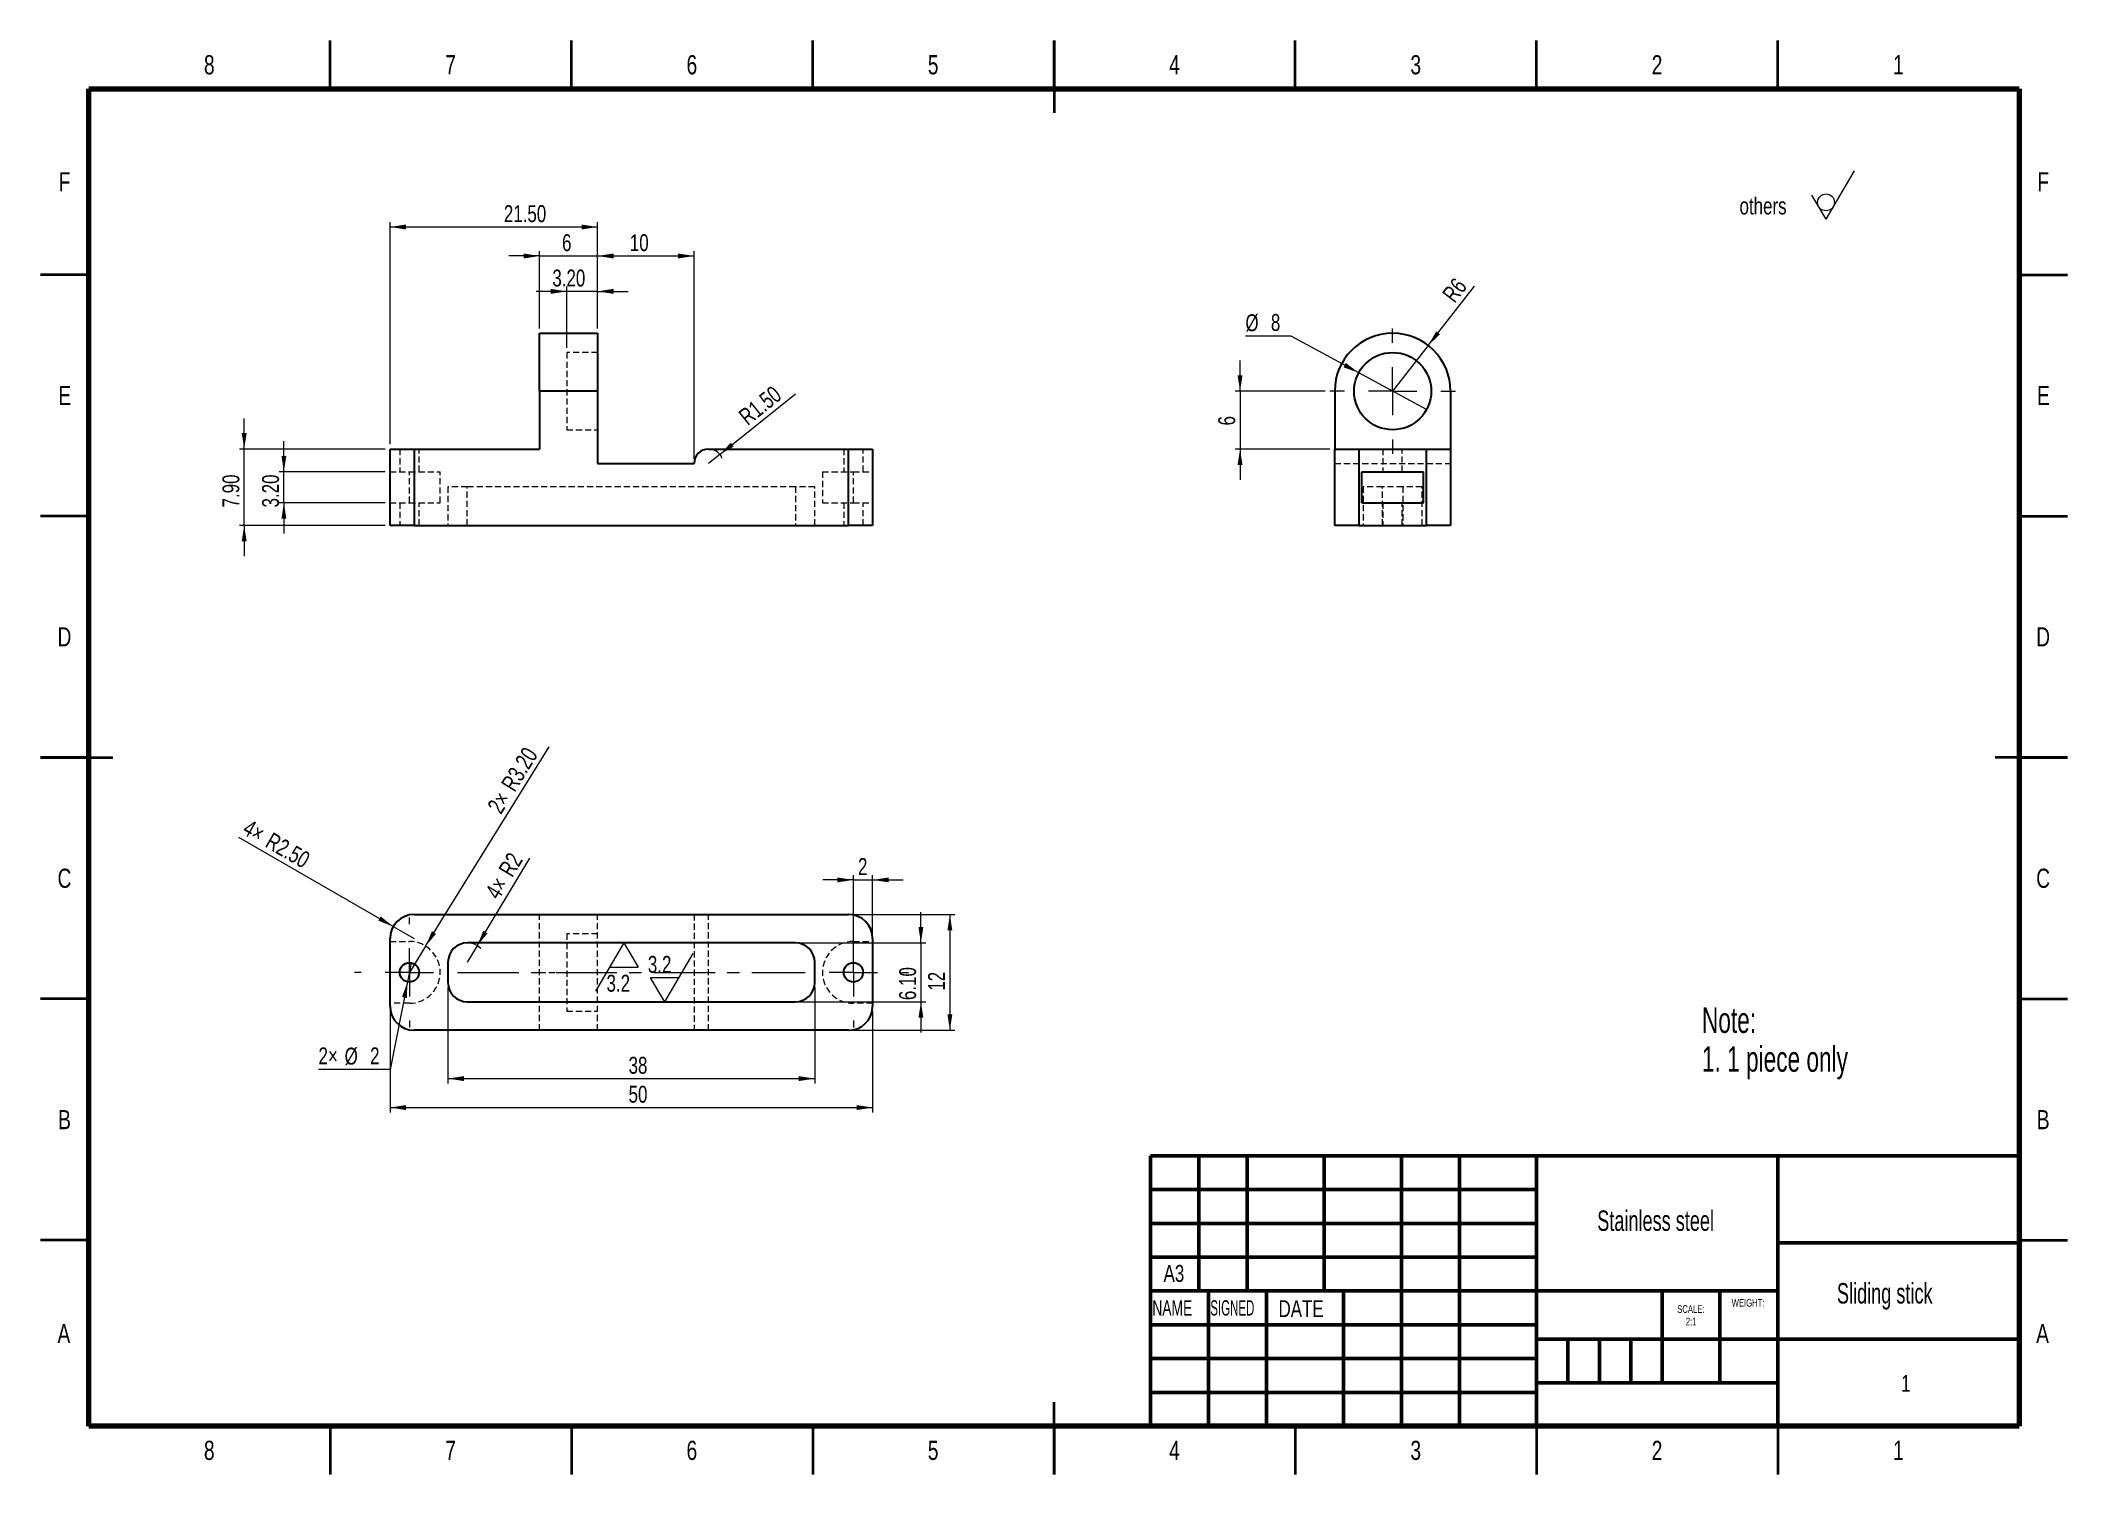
# Model space of a CAD drawing. Header units: millimetres. Extents: x 0 to 420, y 0 to 297.
import ezdxf

# ---------------------------------------------------------------- set-up
doc = ezdxf.new("R2010")
doc.units = ezdxf.units.MM
doc.linetypes.add('CENTERX2', pattern=[20.32, 12.7, -2.54, 2.54, -2.54])
doc.linetypes.add('HIDDEN', pattern=[1.905, 1.27, -0.635])
doc.styles.add('SLDTEXTSTYLE0', font='TXT', dxfattribs={"width": 0.663})
doc.styles.add('SLDTEXTSTYLE1', font='TXT', dxfattribs={"width": 0.75})
doc.styles.add('SLDTEXTSTYLE2', font='TXT', dxfattribs={"width": 0.560419})
doc.styles.add('SLDTEXTSTYLE3', font='TXT', dxfattribs={"width": 0.67477})
doc.dimstyles.new('SLDDIMSTYLE0', dxfattribs={"dimtxt": 3.5, "dimasz": 3.302, "dimexe": 0, "dimexo": 0.0625, "dimgap": 0.875, "dimtad": 1, "dimlfac": 0.5, "dimrnd": 1e-09, "dimzin": 4, "dimdsep": 46, "dimtxsty": 'SLDTEXTSTYLE1', "dimsah": 1, "dimcen": 0.09, "dimadec": 0, "dimazin": 1, "dimtfac": 1, "dimtmove": 0, "dimatfit": 0, "dimfxl": 0, "dimfrac": 2, "dimtolj": 1, "dimtzin": 12, "dimarcsym": 0})
doc.dimstyles.new('SLDDIMSTYLE1', dxfattribs={"dimtxt": 3.5, "dimasz": 3.302, "dimexe": 0, "dimexo": 0.0625, "dimgap": 0.875, "dimtad": 1, "dimlfac": 0.5, "dimrnd": 1e-09, "dimzin": 12, "dimdsep": 46, "dimtxsty": 'SLDTEXTSTYLE1', "dimsah": 1, "dimcen": 0.09, "dimadec": 0, "dimazin": 3, "dimtfac": 1, "dimtmove": 0, "dimatfit": 0, "dimfxl": 0, "dimfrac": 2, "dimtolj": 1, "dimtzin": 12, "dimarcsym": 0})
doc.dimstyles.new('SLDDIMSTYLE2', dxfattribs={"dimtxt": 3.5, "dimasz": 3.302, "dimexe": 0, "dimexo": 0.0625, "dimgap": 0.875, "dimtad": 1, "dimlfac": 0.5, "dimrnd": 1e-09, "dimzin": 4, "dimdsep": 46, "dimtxsty": 'SLDTEXTSTYLE1', "dimsah": 1, "dimcen": 0.09, "dimadec": 0, "dimazin": 1, "dimtfac": 1, "dimtofl": 0, "dimtmove": 0, "dimatfit": 3, "dimfxl": 0, "dimfrac": 2, "dimtolj": 1, "dimtzin": 12, "dimarcsym": 0})
doc.dimstyles.new('SLDDIMSTYLE3', dxfattribs={"dimtxt": 3.5, "dimasz": 3.302, "dimexe": 0, "dimexo": 0.0625, "dimgap": 0.875, "dimtad": 1, "dimlfac": 0.5, "dimrnd": 1e-09, "dimzin": 4, "dimdsep": 46, "dimtxsty": 'SLDTEXTSTYLE1', "dimsah": 1, "dimcen": 0, "dimadec": 0, "dimazin": 1, "dimtfac": 1, "dimtofl": 0, "dimtmove": 0, "dimatfit": 3, "dimfxl": 0, "dimfrac": 2, "dimtolj": 1, "dimtzin": 12, "dimarcsym": 0})
doc.dimstyles.new('SLDDIMSTYLE4', dxfattribs={"dimtxt": 3.5, "dimasz": 3.302, "dimexe": 0, "dimexo": 0.0625, "dimgap": 0.875, "dimtad": 1, "dimlfac": 0.5, "dimrnd": 1e-09, "dimzin": 12, "dimdsep": 46, "dimtxsty": 'SLDTEXTSTYLE1', "dimblk1": 'NONE', "dimsah": 1, "dimcen": 0, "dimadec": 0, "dimazin": 3, "dimtfac": 1, "dimtmove": 0, "dimatfit": 3, "dimldrblk": 'NONE', "dimfxl": 0, "dimfrac": 2, "dimtolj": 1, "dimtzin": 12, "dimarcsym": 0})
doc.dimstyles.new('SLDDIMSTYLE5', dxfattribs={"dimtxt": 3.5, "dimasz": 3.302, "dimexe": 0, "dimexo": 0.0625, "dimgap": 0.875, "dimtad": 1, "dimlfac": 0.5, "dimrnd": 1e-09, "dimzin": 12, "dimdsep": 46, "dimtxsty": 'SLDTEXTSTYLE1', "dimsah": 1, "dimcen": 0, "dimadec": 0, "dimazin": 3, "dimtfac": 1, "dimtofl": 0, "dimtmove": 0, "dimatfit": 3, "dimfxl": 0, "dimfrac": 2, "dimtolj": 1, "dimtzin": 12, "dimarcsym": 0})
doc.dimstyles.new('SLDDIMSTYLE6', dxfattribs={"dimtxt": 3.5, "dimasz": 3.302, "dimexe": 0, "dimexo": 0.0625, "dimgap": 0.875, "dimtad": 1, "dimlfac": 0.5, "dimrnd": 1e-09, "dimzin": 4, "dimdsep": 46, "dimtxsty": 'SLDTEXTSTYLE1', "dimsah": 1, "dimcen": 0, "dimadec": 0, "dimazin": 1, "dimtfac": 1, "dimtofl": 0, "dimtmove": 0, "dimatfit": 3, "dimfxl": 0, "dimfrac": 2, "dimtolj": 1, "dimtzin": 12, "dimarcsym": 0})
doc.dimstyles.new('SLDDIMSTYLE7', dxfattribs={"dimtxt": 3.5, "dimasz": 3.302, "dimexe": 0, "dimexo": 0.0625, "dimgap": 0.875, "dimtad": 1, "dimlfac": 0.5, "dimrnd": 1e-09, "dimzin": 12, "dimdsep": 46, "dimtxsty": 'SLDTEXTSTYLE1', "dimblk1": 'NONE', "dimsah": 1, "dimcen": 0, "dimadec": 0, "dimazin": 3, "dimtfac": 1, "dimtmove": 0, "dimatfit": 3, "dimldrblk": 'NONE', "dimfxl": 0, "dimfrac": 2, "dimtolj": 1, "dimtzin": 12, "dimarcsym": 0})
doc.dimstyles.new('SLDDIMSTYLE8', dxfattribs={"dimtxt": 3.5, "dimasz": 3.302, "dimexe": 0, "dimexo": 0.0625, "dimgap": 0.875, "dimtad": 1, "dimlfac": 0.5, "dimrnd": 1e-09, "dimzin": 12, "dimdsep": 46, "dimtxsty": 'SLDTEXTSTYLE1', "dimsah": 1, "dimcen": 0, "dimadec": 0, "dimazin": 3, "dimtfac": 1, "dimtofl": 0, "dimtmove": 0, "dimatfit": 3, "dimfxl": 0, "dimfrac": 2, "dimtolj": 1, "dimtzin": 12, "dimarcsym": 0})
doc.dimstyles.new('SLDDIMSTYLE9', dxfattribs={"dimtxt": 3.5, "dimasz": 3.302, "dimexe": 0, "dimexo": 0.0625, "dimgap": 0.875, "dimtad": 1, "dimlfac": 0.5, "dimrnd": 1e-09, "dimzin": 12, "dimdsep": 46, "dimtxsty": 'SLDTEXTSTYLE1', "dimsah": 1, "dimcen": 0.09, "dimadec": 0, "dimazin": 3, "dimtfac": 1, "dimtofl": 0, "dimtmove": 0, "dimatfit": 3, "dimfxl": 0, "dimfrac": 2, "dimtolj": 1, "dimtzin": 12, "dimarcsym": 0})

# ---------------------------------------------------------------- blocks, each defined once
blk = doc.blocks.new('SW_NOTE_0')
at = {"color": 0, "linetype": 'Continuous', "lineweight": 0, "attachment_point": 1, "style": 'SLDTEXTSTYLE0'}
for s, insert, char_height in [('Note:', (0, 6.82), 5.292), ('1. 1 piece only', (0, -1.23), 5.2917)]:
    blk.add_mtext(s, dxfattribs=dict(at, insert=insert, char_height=char_height))
blk = doc.blocks.new('SW_NOTE_1')
at = {"color": 0, "linetype": 'Continuous', "lineweight": 0, "char_height": 1.587, "attachment_point": 2, "style": 'SLDTEXTSTYLE1'}
for s, insert in [('SCALE:', (3.4, 2.05)), ('2:1', (3.46, -0.54))]:
    blk.add_mtext(s, dxfattribs=dict(at, insert=insert))
blk = doc.blocks.new('SW_SFSYMBOL_0')
at = {"color": 0, "linetype": 'Continuous', "lineweight": 0}
for q in [(23.83, 10), (14.98, 5)]:
    blk.add_line((17.93, 0), q, dxfattribs=at)
blk.add_circle((17.93, 3.5), 1.75, dxfattribs=at)
at = {"color": 0, "linetype": 'Continuous', "lineweight": 0, "insert": (0, 4.51), "char_height": 3.5, "attachment_point": 1, "style": 'SLDTEXTSTYLE1'}
blk.add_mtext('others', dxfattribs=at)
blk = doc.blocks.new('_D')
at = {"color": 7, "linetype": 'Continuous', "lineweight": 18}
for p, q in [((42.2, 212.38), (42.2, 218.73)), ((71.42, 212.38), (41.2, 212.38)), ((42.2, 196.58), (42.2, 212.38)), ((71.42, 196.58), (41.2, 196.58)), ((42.2, 196.58), (42.2, 190.23))]:
    blk.add_line(p, q, dxfattribs=at)
for points in [[(42.2, 212.38), (42.71, 215.68), (41.69, 215.68)], [(42.2, 196.58), (41.69, 193.28), (42.71, 193.28)]]:
    blk.add_solid(points, dxfattribs=at)
at = {"color": 7, "linetype": 'Continuous', "lineweight": 18, "insert": (37.69, 200.29), "char_height": 3.5, "attachment_point": 1, "rotation": 90, "style": 'SLDTEXTSTYLE1'}
blk.add_mtext('7.90', dxfattribs=at)
blk = doc.blocks.new('_D_1')
at = {"color": 7, "linetype": 'Continuous', "lineweight": 18}
for p, q in [((50.42, 207.68), (50.42, 214.03)), ((71.42, 207.68), (49.42, 207.68)), ((50.42, 201.28), (50.42, 207.68)), ((71.42, 201.28), (49.42, 201.28)), ((50.42, 201.28), (50.42, 194.93))]:
    blk.add_line(p, q, dxfattribs=at)
for points in [[(50.42, 207.68), (50.93, 210.98), (49.92, 210.98)], [(50.42, 201.28), (49.92, 197.98), (50.93, 197.98)]]:
    blk.add_solid(points, dxfattribs=at)
at = {"color": 7, "linetype": 'Continuous', "lineweight": 18, "insert": (45.91, 200.29), "char_height": 3.5, "attachment_point": 1, "rotation": 90, "style": 'SLDTEXTSTYLE1'}
blk.add_mtext('3.20', dxfattribs=at)
blk = doc.blocks.new('_D_2')
at = {"color": 7, "linetype": 'Continuous', "lineweight": 18}
for p, q in [((103.42, 252.38), (97.07, 252.38)), ((103.42, 237.38), (103.42, 253.38)), ((103.42, 252.38), (115.42, 252.38)), ((115.42, 237.38), (115.42, 253.38)), ((115.42, 252.38), (121.77, 252.38))]:
    blk.add_line(p, q, dxfattribs=at)
for points in [[(103.42, 252.38), (100.12, 252.89), (100.12, 251.87)], [(115.42, 252.38), (118.73, 251.87), (118.73, 252.89)]]:
    blk.add_solid(points, dxfattribs=at)
at = {"color": 7, "linetype": 'Continuous', "lineweight": 18, "insert": (108.06, 256.89), "char_height": 3.5, "attachment_point": 1, "style": 'SLDTEXTSTYLE1'}
blk.add_mtext('6', dxfattribs=at)
blk = doc.blocks.new('_D_3')
at = {"color": 7, "linetype": 'Continuous', "lineweight": 18}
for p, q in [((72.42, 213.38), (72.42, 259.38)), ((115.42, 258.38), (72.42, 258.38)), ((115.42, 237.38), (115.42, 259.38))]:
    blk.add_line(p, q, dxfattribs=at)
for points in [[(72.42, 258.38), (75.73, 257.87), (75.73, 258.89)], [(115.42, 258.38), (112.12, 258.89), (112.12, 257.87)]]:
    blk.add_solid(points, dxfattribs=at)
at = {"color": 7, "linetype": 'Continuous', "lineweight": 18, "insert": (96, 262.89), "char_height": 3.5, "attachment_point": 1, "style": 'SLDTEXTSTYLE1'}
blk.add_mtext('21.50', dxfattribs=at)
blk = doc.blocks.new('_D_4')
at = {"color": 7, "linetype": 'Continuous', "lineweight": 18}
for q in [(156.42, 223.8), (138.42, 209.38)]:
    blk.add_line((140.76, 211.26), q, dxfattribs=at)
blk.add_arc((138.42, 209.38), 3, 20.2739, 71.5651, dxfattribs=at)
blk.add_solid([(140.76, 211.26), (143.66, 212.93), (143.02, 213.72)], dxfattribs=at)
at = {"color": 7, "linetype": 'Continuous', "lineweight": 18, "insert": (144.34, 219.86), "char_height": 3.5, "attachment_point": 1, "rotation": 38.7088, "style": 'SLDTEXTSTYLE1'}
blk.add_mtext('R1.50', dxfattribs=at)
blk = doc.blocks.new('_D_5')
at = {"color": 7, "linetype": 'Continuous', "lineweight": 18}
for p, q in [((115.42, 237.38), (115.42, 253.38)), ((115.42, 252.38), (135.42, 252.38)), ((135.42, 210.38), (135.42, 253.38))]:
    blk.add_line(p, q, dxfattribs=at)
for points in [[(115.42, 252.38), (118.73, 251.87), (118.73, 252.89)], [(135.42, 252.38), (132.12, 252.89), (132.12, 251.87)]]:
    blk.add_solid(points, dxfattribs=at)
at = {"color": 7, "linetype": 'Continuous', "lineweight": 18, "insert": (122.11, 256.89), "char_height": 3.5, "attachment_point": 1, "style": 'SLDTEXTSTYLE1'}
blk.add_mtext('10', dxfattribs=at)
blk = doc.blocks.new('_D_6')
at = {"color": 7, "linetype": 'Continuous', "lineweight": 18}
for p, q in [((109.02, 245.05), (102.67, 245.05)), ((109.02, 233.38), (109.02, 246.05)), ((115.42, 245.05), (109.02, 245.05)), ((115.42, 237.38), (115.42, 246.05)), ((115.42, 245.05), (121.77, 245.05))]:
    blk.add_line(p, q, dxfattribs=at)
for points in [[(109.02, 245.05), (105.72, 245.56), (105.72, 244.54)], [(115.42, 245.05), (118.73, 244.54), (118.73, 245.56)]]:
    blk.add_solid(points, dxfattribs=at)
at = {"color": 7, "linetype": 'Continuous', "lineweight": 18, "insert": (106.05, 249.56), "char_height": 3.5, "attachment_point": 1, "style": 'SLDTEXTSTYLE1'}
blk.add_mtext('3.20', dxfattribs=at)
blk = doc.blocks.new('_D_7')
at = {"color": 7, "linetype": 'Continuous', "lineweight": 18}
for p, q in [((259.12, 235.79), (249.66, 235.79)), ((273.14, 228.19), (259.12, 235.79)), ((287.2, 220.57), (273.14, 228.19))]:
    blk.add_line(p, q, dxfattribs=at)
blk.add_solid([(273.14, 228.19), (270.48, 230.21), (269.99, 229.32)], dxfattribs=at)
at = {"color": 7, "linetype": 'Continuous', "lineweight": 18, "char_height": 3.5, "attachment_point": 1, "style": 'SLDTEXTSTYLE1'}
for s, insert in [('%%c', (249.66, 240.3)), ('8', (254.94, 240.36))]:
    blk.add_mtext(s, dxfattribs=dict(at, insert=insert))
blk = doc.blocks.new('_NONE')
blk = doc.blocks.new('_D_8')
at = {"color": 7, "linetype": 'Continuous', "lineweight": 18}
for q in [(297.11, 246.11), (280.17, 224.38)]:
    blk.add_line((287.55, 233.85), q, dxfattribs=at)
blk.add_solid([(287.55, 233.85), (289.98, 236.14), (289.18, 236.76)], dxfattribs=at)
at = {"color": 7, "linetype": 'Continuous', "lineweight": 18, "insert": (290.23, 244.6), "char_height": 3.5, "attachment_point": 1, "rotation": 52.0684, "style": 'SLDTEXTSTYLE1'}
blk.add_mtext('R6', dxfattribs=at)
blk = doc.blocks.new('_D_9')
at = {"color": 7, "linetype": 'Continuous', "lineweight": 18}
for p, q in [((248.55, 224.38), (248.55, 230.73)), ((266.17, 224.38), (247.55, 224.38)), ((248.55, 224.38), (248.55, 212.38)), ((267.17, 212.38), (247.55, 212.38)), ((248.55, 212.38), (248.55, 206.03))]:
    blk.add_line(p, q, dxfattribs=at)
for points in [[(248.55, 224.38), (249.06, 227.68), (248.04, 227.68)], [(248.55, 212.38), (248.04, 209.08), (249.06, 209.08)]]:
    blk.add_solid(points, dxfattribs=at)
at = {"color": 7, "linetype": 'Continuous', "lineweight": 18, "insert": (244.04, 217.28), "char_height": 3.5, "attachment_point": 1, "rotation": 90, "style": 'SLDTEXTSTYLE1'}
blk.add_mtext('6', dxfattribs=at)
blk = doc.blocks.new('SW_CENTERMARKSYMBOL_0')
at = {"color": 0, "linetype": 'Continuous', "lineweight": 0}
for p, q in [((0, 10), (0, 13)), ((0, 0), (0, 5)), ((-10, 0), (-13, 0)), ((0, 0), (-5, 0)), ((0, 0), (0, -5)), ((0, 0), (5, 0)), ((10, 0), (13, 0)), ((0, -10), (0, -13))]:
    blk.add_line(p, q, dxfattribs=at)
blk = doc.blocks.new('_D_10')
at = {"color": 7, "linetype": 'Continuous', "lineweight": 18}
for q in [(105.36, 150.73), (76.42, 103.99)]:
    blk.add_line((79.79, 109.43), q, dxfattribs=at)
blk.add_solid([(79.79, 109.43), (81.96, 111.97), (81.1, 112.51)], dxfattribs=at)
at = {"color": 7, "linetype": 'Continuous', "lineweight": 18, "char_height": 3.5, "attachment_point": 1, "rotation": 58.2396, "style": 'SLDTEXTSTYLE1'}
for s, insert in [('R3.20', (95.27, 143)), ('2×', (92.42, 138.4))]:
    blk.add_mtext(s, dxfattribs=dict(at, insert=insert))
blk = doc.blocks.new('_D_11')
at = {"color": 7, "linetype": 'Continuous', "lineweight": 18}
for p, q in [((76.81, 105.95), (76.04, 102.03)), ((76.04, 102.03), (72.47, 83.89)), ((72.47, 83.89), (57.6, 83.89))]:
    blk.add_line(p, q, dxfattribs=at)
blk.add_solid([(76.04, 102.03), (74.9, 98.89), (75.9, 98.69)], dxfattribs=at)
at = {"color": 7, "linetype": 'Continuous', "lineweight": 18, "char_height": 3.5, "attachment_point": 1, "style": 'SLDTEXTSTYLE1'}
for s, insert in [('2×', (57.6, 88.45)), ('%%c', (63.01, 88.4)), ('2', (68.29, 88.45))]:
    blk.add_mtext(s, dxfattribs=dict(at, insert=insert))
blk = doc.blocks.new('_D_12')
at = {"color": 7, "linetype": 'Continuous', "lineweight": 18}
for q in [(101.38, 127.62), (88.42, 106.09)]:
    blk.add_line((90.49, 109.52), q, dxfattribs=at)
blk.add_arc((88.42, 106.09), 4, 44.9355, 75.9638, dxfattribs=at)
blk.add_solid([(90.49, 109.52), (92.62, 112.09), (91.75, 112.61)], dxfattribs=at)
at = {"color": 7, "linetype": 'Continuous', "lineweight": 18, "char_height": 3.5, "attachment_point": 1, "rotation": 58.9717, "style": 'SLDTEXTSTYLE1'}
for s, insert in [('R2', (94.74, 125.29)), ('4×', (91.95, 120.65))]:
    blk.add_mtext(s, dxfattribs=dict(at, insert=insert))
blk = doc.blocks.new('_D_13')
at = {"color": 7, "linetype": 'Continuous', "lineweight": 18}
for q in [(41.12, 131.95), (77.42, 110.99)]:
    blk.add_line((73.09, 113.49), q, dxfattribs=at)
blk.add_solid([(73.09, 113.49), (70.49, 115.58), (69.98, 114.7)], dxfattribs=at)
at = {"color": 7, "linetype": 'Continuous', "lineweight": 18, "char_height": 3.5, "attachment_point": 1, "rotation": 330, "style": 'SLDTEXTSTYLE1'}
for s, insert in [('4×', (43.37, 135.85)), ('R2.50', (48.06, 133.14))]:
    blk.add_mtext(s, dxfattribs=dict(at, insert=insert))
blk = doc.blocks.new('_D_14')
at = {"color": 7, "linetype": 'Continuous', "lineweight": 18}
for p, q in [((182.42, 110.09), (182.42, 116.44)), ((157.42, 110.09), (183.42, 110.09)), ((182.42, 110.09), (182.42, 97.89)), ((157.42, 97.89), (183.42, 97.89)), ((182.42, 97.89), (182.42, 91.54))]:
    blk.add_line(p, q, dxfattribs=at)
for points in [[(182.42, 110.09), (182.93, 113.39), (181.92, 113.39)], [(182.42, 97.89), (181.92, 94.59), (182.93, 94.59)]]:
    blk.add_solid(points, dxfattribs=at)
at = {"color": 7, "linetype": 'Continuous', "lineweight": 18, "insert": (177.91, 98.25), "char_height": 3.5, "attachment_point": 1, "rotation": 90, "style": 'SLDTEXTSTYLE1'}
blk.add_mtext('6.10', dxfattribs=at)
blk = doc.blocks.new('_D_15')
at = {"color": 7, "linetype": 'Continuous', "lineweight": 18}
for p, q in [((168.42, 115.99), (189.42, 115.99)), ((188.42, 115.99), (188.42, 91.99)), ((168.42, 91.99), (189.42, 91.99))]:
    blk.add_line(p, q, dxfattribs=at)
for points in [[(188.42, 115.99), (187.92, 112.69), (188.93, 112.69)], [(188.42, 91.99), (188.93, 95.29), (187.92, 95.29)]]:
    blk.add_solid(points, dxfattribs=at)
at = {"color": 7, "linetype": 'Continuous', "lineweight": 18, "insert": (183.91, 100.19), "char_height": 3.5, "attachment_point": 1, "rotation": 90, "style": 'SLDTEXTSTYLE1'}
blk.add_mtext('12', dxfattribs=at)
blk = doc.blocks.new('_D_16')
at = {"color": 7, "linetype": 'Continuous', "lineweight": 18}
for p, q in [((84.42, 100.89), (84.42, 80.99)), ((160.42, 100.89), (160.42, 80.99)), ((84.42, 81.99), (160.42, 81.99))]:
    blk.add_line(p, q, dxfattribs=at)
for points in [[(84.42, 81.99), (87.73, 81.48), (87.73, 82.5)], [(160.42, 81.99), (157.12, 82.5), (157.12, 81.48)]]:
    blk.add_solid(points, dxfattribs=at)
at = {"color": 7, "linetype": 'Continuous', "lineweight": 18, "insert": (121.85, 86.5), "char_height": 3.5, "attachment_point": 1, "style": 'SLDTEXTSTYLE1'}
blk.add_mtext('38', dxfattribs=at)
blk = doc.blocks.new('_D_17')
at = {"color": 7, "linetype": 'Continuous', "lineweight": 18}
for p, q in [((72.42, 95.99), (72.42, 74.99)), ((172.42, 95.99), (172.42, 74.99)), ((72.42, 75.99), (172.42, 75.99))]:
    blk.add_line(p, q, dxfattribs=at)
for points in [[(72.42, 75.99), (75.73, 75.48), (75.73, 76.5)], [(172.42, 75.99), (169.12, 76.5), (169.12, 75.48)]]:
    blk.add_solid(points, dxfattribs=at)
at = {"color": 7, "linetype": 'Continuous', "lineweight": 18, "insert": (121.85, 80.5), "char_height": 3.5, "attachment_point": 1, "style": 'SLDTEXTSTYLE1'}
blk.add_mtext('50', dxfattribs=at)
blk = doc.blocks.new('_D_18')
at = {"color": 7, "linetype": 'Continuous', "lineweight": 18}
for p, q in [((168.42, 123.14), (162.07, 123.14)), ((168.42, 104.99), (168.42, 124.14)), ((168.42, 123.14), (172.42, 123.14)), ((172.42, 111.99), (172.42, 124.14)), ((172.42, 123.14), (178.77, 123.14))]:
    blk.add_line(p, q, dxfattribs=at)
for points in [[(168.42, 123.14), (165.12, 123.65), (165.12, 122.64)], [(172.42, 123.14), (175.73, 122.64), (175.73, 123.65)]]:
    blk.add_solid(points, dxfattribs=at)
at = {"color": 7, "linetype": 'Continuous', "lineweight": 18, "insert": (169.39, 127.66), "char_height": 3.5, "attachment_point": 1, "style": 'SLDTEXTSTYLE1'}
blk.add_mtext('2', dxfattribs=at)
blk = doc.blocks.new('SW_CENTERMARKSYMBOL_1')
at = {"color": 0, "linetype": 'Continuous', "lineweight": 0}
for p, q in [((0, 10), (0, 11.4)), ((92, 10), (92, 11.4)), ((0, 0), (0, 5)), ((92, 0), (92, 5)), ((-10, 0), (-11.4, 0)), ((0, 0), (-5, 0)), ((0, 0), (0, -5)), ((0, 0), (5, 0)), ((92, 0), (87, 0)), ((92, 0), (92, -5)), ((92, 0), (97, 0)), ((102, 0), (103.4, 0)), ((0, -10), (0, -11.4)), ((92, -10), (92, -11.4))]:
    blk.add_line(p, q, dxfattribs=at)
at = {"color": 0, "linetype": 'CENTERX2', "lineweight": 0}
blk.add_line((10, 0), (82, 0), dxfattribs=at)
blk = doc.blocks.new('SW_SFSYMBOL_1')
at = {"color": 0, "linetype": 'Continuous', "lineweight": 0}
for p, q in [((3.52, -5), (9.41, 5)), ((3.52, -5), (0.57, 0)), ((6.46, 0), (0.57, 0))]:
    blk.add_line(p, q, dxfattribs=at)
at = {"color": 0, "linetype": 'Continuous', "lineweight": 0, "insert": (0, 4.51), "char_height": 3.5, "attachment_point": 1, "style": 'SLDTEXTSTYLE1'}
blk.add_mtext('3.2', dxfattribs=at)
blk = doc.blocks.new('SW_SFSYMBOL_2')
at = {"color": 0, "linetype": 'Continuous', "lineweight": 0}
for p, q in [((3.6, 11.11), (-2.3, 1.11)), ((3.6, 11.11), (6.55, 6.11)), ((0.65, 6.11), (6.55, 6.11))]:
    blk.add_line(p, q, dxfattribs=at)
at = {"color": 0, "linetype": 'Continuous', "lineweight": 0, "insert": (0, 4.51), "char_height": 3.5, "attachment_point": 1, "style": 'SLDTEXTSTYLE1'}
blk.add_mtext('3.2', dxfattribs=at)

msp = doc.modelspace()

# ---------------------------------------------------------------- linework, layer by layer
at = {"color": 7, "linetype": 'Continuous', "lineweight": 35}
for p, q in [((60, 287), (60, 297)), ((110, 287), (110, 297)), ((160, 287), (160, 297)), ((210, 297), (210, 282)), ((210, 287), (210, 297)), ((260, 287), (260, 297)), ((310, 287), (310, 297)), ((360, 287), (360, 297)), ((10, 248.5), (0, 248.5)), ((410, 248.5), (420, 248.5)), ((10, 198.5), (0, 198.5)), ((410, 198.5), (420, 198.5)), ((0, 148.5), (15, 148.5)), ((10, 148.5), (0, 148.5)), ((420, 148.5), (405, 148.5)), ((410, 148.5), (420, 148.5)), ((10, 98.5), (0, 98.5)), ((410, 98.5), (420, 98.5)), ((10, 48.5), (0, 48.5)), ((410, 48.5), (420, 48.5)), ((210, 0), (210, 15)), ((60, 10), (60, 0)), ((110, 10), (110, 0)), ((160, 10), (160, 0)), ((210, 10), (210, 0)), ((260, 10), (260, 0)), ((310, 10), (310, 0)), ((360, 10), (360, 0))]:
    msp.add_line(p, q, dxfattribs=at)
at = {"color": 7, "linetype": 'Continuous', "lineweight": 70}
for p, q in [((10, 10), (10, 287)), ((10, 287), (410, 287)), ((410, 287), (410, 10)), ((410, 10), (10, 10))]:
    msp.add_line(p, q, dxfattribs=at)
at = {"color": 7, "linetype": 'Continuous', "lineweight": 25}
for p, q in [((103.423, 236.383), (115.423, 236.383)), ((103.423, 224.383), (103.423, 236.383)), ((115.423, 236.383), (115.423, 224.383)), ((103.423, 224.383), (103.423, 212.383)), ((115.423, 224.383), (103.423, 224.383)), ((115.423, 224.383), (115.423, 209.383)), ((268.17, 224.383), (268.17, 212.383)), ((292.17, 224.383), (292.17, 212.383)), ((72.423, 196.583), (72.423, 212.383)), ((72.423, 212.383), (77.423, 212.383)), ((77.423, 212.383), (77.423, 196.583)), ((77.423, 212.383), (103.423, 212.383)), ((138.423, 212.383), (167.423, 212.383)), ((167.423, 196.583), (167.423, 212.383)), ((167.423, 212.383), (172.423, 212.383)), ((172.423, 212.383), (172.423, 196.583)), ((268.17, 196.583), (268.17, 212.383)), ((268.17, 212.383), (273.17, 212.383)), ((273.17, 212.383), (273.17, 196.583)), ((273.17, 212.383), (287.17, 212.383)), ((287.17, 196.583), (287.17, 212.383)), ((287.17, 212.383), (292.17, 212.383)), ((292.17, 212.383), (292.17, 196.583)), ((115.423, 209.383), (135.423, 209.383)), ((273.77, 207.683), (286.57, 207.683)), ((273.77, 201.283), (273.77, 207.683)), ((286.57, 201.283), (286.57, 207.683)), ((273.77, 201.283), (286.57, 201.283)), ((77.423, 196.583), (72.423, 196.583)), ((77.423, 196.583), (167.423, 196.583)), ((172.423, 196.583), (167.423, 196.583)), ((273.17, 196.583), (268.17, 196.583)), ((273.17, 196.583), (287.17, 196.583)), ((292.17, 196.583), (287.17, 196.583)), ((77.423, 115.991), (167.423, 115.991)), ((72.423, 96.991), (72.423, 110.991)), ((156.423, 110.091), (88.423, 110.091)), ((172.423, 110.991), (172.423, 96.991)), ((84.423, 106.091), (84.423, 101.891)), ((160.423, 101.891), (160.423, 106.091)), ((88.423, 97.891), (156.423, 97.891)), ((167.423, 91.991), (77.423, 91.991))]:
    msp.add_line(p, q, dxfattribs=at)
at = {"color": 7, "linetype": 'HIDDEN', "lineweight": 18}
for p, q in [((109.023, 232.383), (109.023, 216.383)), ((115.423, 232.383), (109.023, 232.383)), ((103.423, 224.383), (115.423, 224.383)), ((109.023, 216.383), (115.423, 216.383)), ((74.423, 212.383), (74.423, 207.683)), ((77.423, 196.583), (77.423, 212.383)), ((78.423, 207.683), (78.423, 212.383)), ((166.423, 212.383), (166.423, 207.683)), ((167.423, 212.383), (167.423, 196.583)), ((170.423, 207.683), (170.423, 212.383)), ((273.17, 196.583), (273.17, 212.383)), ((278.17, 212.383), (278.17, 207.683)), ((282.17, 207.683), (282.17, 212.383)), ((287.17, 212.383), (287.17, 196.583)), ((72.423, 207.683), (76.423, 207.683)), ((76.423, 201.283), (76.423, 207.683)), ((76.423, 207.683), (82.823, 207.683)), ((82.823, 201.283), (82.823, 207.683)), ((162.023, 207.683), (168.423, 207.683)), ((162.023, 207.683), (162.023, 201.283)), ((168.423, 201.283), (168.423, 207.683)), ((168.423, 207.683), (172.423, 207.683)), ((268.17, 209.383), (292.17, 209.383)), ((84.423, 204.583), (84.423, 196.583)), ((88.423, 204.583), (84.423, 204.583)), ((156.423, 204.583), (88.423, 204.583)), ((88.423, 196.583), (88.423, 204.583)), ((156.423, 204.583), (156.423, 196.583)), ((160.423, 204.583), (156.423, 204.583)), ((160.423, 196.583), (160.423, 204.583)), ((274.07, 204.583), (274.07, 196.583)), ((278.07, 204.583), (274.07, 204.583)), ((282.27, 204.583), (278.07, 204.583)), ((278.07, 196.583), (278.07, 204.583)), ((282.27, 204.583), (282.27, 196.583)), ((286.27, 204.583), (282.27, 204.583)), ((286.27, 196.583), (286.27, 204.583)), ((72.423, 201.283), (76.423, 201.283)), ((74.423, 201.283), (74.423, 196.583)), ((76.423, 201.283), (82.823, 201.283)), ((78.423, 196.583), (78.423, 201.283)), ((162.023, 201.283), (168.423, 201.283)), ((166.423, 201.283), (166.423, 196.583)), ((168.423, 201.283), (172.423, 201.283)), ((170.423, 196.583), (170.423, 201.283)), ((278.17, 201.283), (278.17, 196.583)), ((282.17, 196.583), (282.17, 201.283)), ((103.423, 91.991), (103.423, 115.991)), ((115.423, 91.991), (115.423, 115.991)), ((135.423, 115.991), (135.423, 91.991)), ((138.423, 91.991), (138.423, 115.991)), ((72.423, 110.391), (76.423, 110.391)), ((109.023, 111.991), (109.023, 95.991)), ((115.423, 111.991), (109.023, 111.991)), ((168.423, 110.391), (172.423, 110.391)), ((103.423, 103.991), (115.423, 103.991)), ((76.423, 97.591), (72.423, 97.591)), ((172.423, 97.591), (168.423, 97.591)), ((109.023, 95.991), (115.423, 95.991))]:
    msp.add_line(p, q, dxfattribs=at)
at = {"color": 7, "linetype": 'Continuous', "lineweight": 50}
for p, q in [((230, 66), (410, 66)), ((230, 66), (230, 10)), ((240, 66), (240, 38)), ((250, 66), (250, 38)), ((266, 38), (266, 66)), ((282, 66), (282, 10)), ((294, 66), (294, 10)), ((310, 66), (310, 10)), ((360, 66), (360, 38)), ((230, 59), (310, 59)), ((230, 59), (240, 59)), ((230, 52), (310, 52)), ((230, 52), (240, 52)), ((360, 48), (410, 48)), ((230, 45), (310, 45)), ((230, 45), (240, 45)), ((240, 45), (240, 38)), ((250, 38), (250, 45)), ((230, 38), (240, 38)), ((230, 38), (242, 38)), ((240, 38), (250, 38)), ((242, 38), (242, 31)), ((242, 38), (254, 38)), ((242, 38), (242, 31)), ((250, 38), (266, 38)), ((254, 38), (254, 31)), ((254, 38), (270, 38)), ((282, 38), (266, 38)), ((270, 38), (270, 31)), ((294, 38), (282, 38)), ((310, 38), (294, 38)), ((360, 38), (310, 38)), ((336, 38), (336, 28)), ((348, 38), (348, 19)), ((360, 28), (360, 38)), ((230, 31), (242, 31)), ((242, 31), (230, 31)), ((242, 31), (242, 24)), ((242, 31), (254, 31)), ((254, 31), (242, 31)), ((242, 31), (242, 24)), ((254, 31), (254, 24)), ((270, 31), (254, 31)), ((270, 31), (270, 24)), ((282, 31), (270, 31)), ((294, 31), (282, 31)), ((310, 31), (294, 31)), ((410, 28), (310, 28)), ((316.5, 28), (316.5, 19)), ((323, 28), (323, 19)), ((329.5, 28), (329.5, 19)), ((336, 28), (336, 19)), ((360, 28), (360, 19)), ((242, 24), (230, 24)), ((230, 24), (242, 24)), ((242, 24), (242, 17)), ((254, 24), (242, 24)), ((242, 24), (254, 24)), ((242, 24), (242, 17)), ((254, 24), (254, 17)), ((270, 24), (254, 24)), ((270, 24), (270, 17)), ((282, 24), (270, 24)), ((294, 24), (282, 24)), ((310, 24), (294, 24)), ((230, 17), (242, 17)), ((242, 17), (230, 17)), ((242, 17), (242, 10)), ((242, 17), (254, 17)), ((242, 17), (254, 17)), ((242, 17), (242, 10)), ((254, 17), (254, 10)), ((270, 17), (254, 17)), ((270, 17), (270, 10)), ((282, 17), (270, 17)), ((294, 17), (282, 17)), ((310, 17), (294, 17)), ((316.5, 19), (310, 19)), ((323, 19), (316.5, 19)), ((329.5, 19), (323, 19)), ((336, 19), (329.5, 19)), ((348, 19), (336, 19)), ((360, 19), (336, 19)), ((360, 10), (360, 19))]:
    msp.add_line(p, q, dxfattribs=at)
at = {"color": 7, "linetype": 'Continuous', "lineweight": 25}
for centre, radius in [((280.17, 224.383), 8), ((76.423, 103.991), 2), ((168.423, 103.991), 2)]:
    msp.add_circle(centre, radius, dxfattribs=at)
for centre, radius, start, end in [((280.17, 224.383), 12, 90, 180), ((280.17, 224.383), 12, 0, 90), ((138.423, 209.383), 3, 90, 180), ((77.423, 110.991), 5, 90, 180), ((167.423, 110.991), 5, 0, 90), ((88.423, 106.091), 4, 90, 180), ((156.423, 106.091), 4, 0, 90), ((88.423, 101.891), 4, 180, 270), ((156.423, 101.891), 4, 270, 0), ((77.423, 96.991), 5, 180, 270), ((167.423, 96.991), 5, 270, 0)]:
    msp.add_arc(centre, radius, start, end, dxfattribs=at)
at = {"color": 7, "linetype": 'HIDDEN', "lineweight": 18}
for centre, start, end in [((76.423, 103.991), 270, 90), ((168.423, 103.991), 90, 270)]:
    msp.add_arc(centre, 6.4, start, end, dxfattribs=at)

# ---------------------------------------------------------------- block references
at = {"color": 7, "linetype": 'Continuous', "lineweight": 0}
for name, p in [('SW_SFSYMBOL_0', (352.046, 259.981)), ('SW_CENTERMARKSYMBOL_0', (280.17, 224.383)), ('SW_CENTERMARKSYMBOL_1', (76.423, 103.991)), ('SW_SFSYMBOL_2', (117.278, 98.982)), ('SW_SFSYMBOL_1', (125.843, 102.891)), ('SW_NOTE_0', (344.265, 89.928)), ('SW_NOTE_1', (338.564, 33))]:
    msp.add_blockref(name, p, dxfattribs=at)

# ---------------------------------------------------------------- texts
for s, insert, char_height, attachment_point, style in [('8', (34.96, 293.974), 3.969, 2, 'SLDTEXTSTYLE1'), ('6', (134.96, 293.974), 3.969, 2, 'SLDTEXTSTYLE1'), ('3', (284.96, 293.974), 3.969, 2, 'SLDTEXTSTYLE1'), ('2', (334.96, 293.974), 3.969, 2, 'SLDTEXTSTYLE1'), ('7', (84.96, 293.974), 3.969, 2, 'SLDTEXTSTYLE1'), ('5', (184.96, 293.974), 3.969, 2, 'SLDTEXTSTYLE1'), ('4', (234.96, 293.974), 3.969, 2, 'SLDTEXTSTYLE1'), ('1', (384.96, 293.974), 3.969, 2, 'SLDTEXTSTYLE1'), ('F', (4.958, 269.724), 3.969, 2, 'SLDTEXTSTYLE1'), ('F', (414.958, 269.724), 3.969, 2, 'SLDTEXTSTYLE1'), ('E', (5.008, 225.474), 3.969, 2, 'SLDTEXTSTYLE1'), ('E', (415.008, 225.474), 3.969, 2, 'SLDTEXTSTYLE1'), ('D', (4.953, 175.474), 3.969, 2, 'SLDTEXTSTYLE1'), ('D', (414.953, 175.474), 3.969, 2, 'SLDTEXTSTYLE1'), ('C', (4.959, 125.474), 3.969, 2, 'SLDTEXTSTYLE1'), ('C', (414.959, 125.474), 3.969, 2, 'SLDTEXTSTYLE1'), ('B', (4.971, 75.474), 3.969, 2, 'SLDTEXTSTYLE1'), ('B', (414.971, 75.474), 3.969, 2, 'SLDTEXTSTYLE1'), ('Stainless steel', (334.665, 54.684), 4.23333, 2, 'SLDTEXTSTYLE0'), ('A3', (234.846, 43.391), 3.5, 2, 'SLDTEXTSTYLE1'), ('Sliding stick', (372.234, 39.636), 4.23333, 1, 'SLDTEXTSTYLE0'), ('NAME', (230.374, 36.086), 3.175, 1, 'SLDTEXTSTYLE3'), ('SIGNED', (242.391, 36.086), 3.175, 1, 'SLDTEXTSTYLE2'), ('DATE', (256.52, 36.084), 3.5, 1, 'SLDTEXTSTYLE1'), ('WEIGHT:', (353.821, 36.34), 1.5875, 2, 'SLDTEXTSTYLE1'), ('A', (4.84, 31.168), 3.969, 2, 'SLDTEXTSTYLE1'), ('A', (414.84, 31.168), 3.969, 2, 'SLDTEXTSTYLE1'), ('1', (385.55, 20.612), 3.5, 1, 'SLDTEXTSTYLE1'), ('8', (34.96, 6.974), 3.969, 2, 'SLDTEXTSTYLE1'), ('7', (84.96, 6.974), 3.969, 2, 'SLDTEXTSTYLE1'), ('6', (134.96, 6.974), 3.969, 2, 'SLDTEXTSTYLE1'), ('5', (184.96, 6.974), 3.969, 2, 'SLDTEXTSTYLE1'), ('4', (234.96, 6.974), 3.969, 2, 'SLDTEXTSTYLE1'), ('3', (284.96, 6.974), 3.969, 2, 'SLDTEXTSTYLE1'), ('2', (334.96, 6.974), 3.969, 2, 'SLDTEXTSTYLE1'), ('1', (384.96, 6.974), 3.969, 2, 'SLDTEXTSTYLE1')]:
    msp.add_mtext(s, dxfattribs=dict(at, insert=insert, char_height=char_height, attachment_point=attachment_point, style=style))

# ---------------------------------------------------------------- dimensions: what is measured, and where the dimension line sits
at = {"color": 7, "linetype": 'Continuous', "lineweight": 18}
for base, p1, p2, dimstyle, picture, middle in [((72.423, 258.383), (115.423, 236.383), (72.423, 212.383), 'SLDDIMSTYLE2', '_D_3', (101.82, 258.383)), ((115.423, 252.383), (103.423, 236.383), (115.423, 236.383), 'SLDDIMSTYLE1', '_D_2', (109.353, 252.383)), ((135.423, 252.383), (115.423, 236.383), (135.423, 209.383), 'SLDDIMSTYLE1', '_D_5', (124.695, 252.383)), ((109.023, 245.048), (115.423, 236.383), (109.023, 232.383), 'SLDDIMSTYLE0', '_D_6', (110.571, 245.048)), ((172.423, 123.145), (168.423, 103.991), (172.423, 110.991), 'SLDDIMSTYLE1', '_D_18', (170.683, 123.145)), ((160.423, 81.991), (84.423, 101.891), (160.423, 101.891), 'SLDDIMSTYLE9', '_D_16', (124.435, 81.991)), ((172.423, 75.991), (72.423, 96.991), (172.423, 96.991), 'SLDDIMSTYLE9', '_D_17', (124.435, 75.991))]:
    dim = msp.add_linear_dim(base=base, p1=p1, p2=p2, dimstyle=dimstyle, dxfattribs=at)
    dim.commit()
    dim.dimension.update_dxf_attribs({"geometry": picture, "text_midpoint": middle, "dimtype": 160})
for center, mpoint, dimstyle, picture, middle in [((280.17, 224.383), (287.547, 233.848), 'SLDDIMSTYLE5', '_D_8', (295.534, 244.095)), ((138.423, 209.383), (140.764, 211.259), 'SLDDIMSTYLE3', '_D_4', (151.95, 220.223))]:
    dim = msp.add_radius_dim(center=center, mpoint=mpoint, dimstyle=dimstyle, dxfattribs=at)
    dim.commit()
    dim.dimension.update_dxf_attribs({"geometry": picture, "text_midpoint": middle, "dimtype": 164})
dim = msp.add_diameter_dim_2p(p1=(287.204, 220.571), p2=(273.137, 228.194), dimstyle='SLDDIMSTYLE4', dxfattribs=at)
dim.commit()
dim.dimension.update_dxf_attribs({"geometry": '_D_7', "text_midpoint": (253.597, 238.596), "dimtype": 163})
for base, p1, p2, dimstyle, picture, middle in [((248.548, 212.383), (267.17, 224.383), (268.17, 212.383), 'SLDDIMSTYLE1', '_D_9', (248.548, 218.572)), ((42.199, 212.383), (72.423, 196.583), (72.423, 212.383), 'SLDDIMSTYLE0', '_D', (42.199, 204.816)), ((50.423, 207.683), (72.423, 201.283), (72.423, 207.683), 'SLDDIMSTYLE0', '_D_1', (50.423, 204.816)), ((182.423, 97.891), (156.423, 110.091), (156.423, 97.891), 'SLDDIMSTYLE0', '_D_14', (182.423, 102.772)), ((188.423, 91.991), (167.423, 115.991), (167.423, 91.991), 'SLDDIMSTYLE9', '_D_15', (188.423, 102.772))]:
    dim = msp.add_linear_dim(base=base, p1=p1, p2=p2, angle=90, dimstyle=dimstyle, dxfattribs=at)
    dim.commit()
    dim.dimension.update_dxf_attribs({"geometry": picture, "text_midpoint": middle, "dimtype": 160})
for center, mpoint, text, dimstyle, picture, middle in [((76.423, 103.991), (79.792, 109.433), '2×<>', 'SLDDIMSTYLE6', '_D_10', (100.851, 143.45)), ((77.423, 110.991), (73.093, 113.491), '4×<>', 'SLDDIMSTYLE6', '_D_13', (48.509, 127.685)), ((88.423, 106.091), (90.485, 109.519), '4×<>', 'SLDDIMSTYLE8', '_D_12', (98.681, 123.145))]:
    dim = msp.add_radius_dim(center=center, mpoint=mpoint, text=text, dimstyle=dimstyle, dxfattribs=at)
    dim.commit()
    dim.dimension.update_dxf_attribs({"geometry": picture, "text_midpoint": middle, "dimtype": 164})
dim = msp.add_diameter_dim_2p(p1=(76.81, 105.954), p2=(76.037, 102.029), text='2×<>', dimstyle='SLDDIMSTYLE7', dxfattribs=at)
dim.commit()
dim.dimension.update_dxf_attribs({"geometry": '_D_11', "text_midpoint": (64.238, 86.695), "dimtype": 163})

doc.saveas('drawing.dxf')
